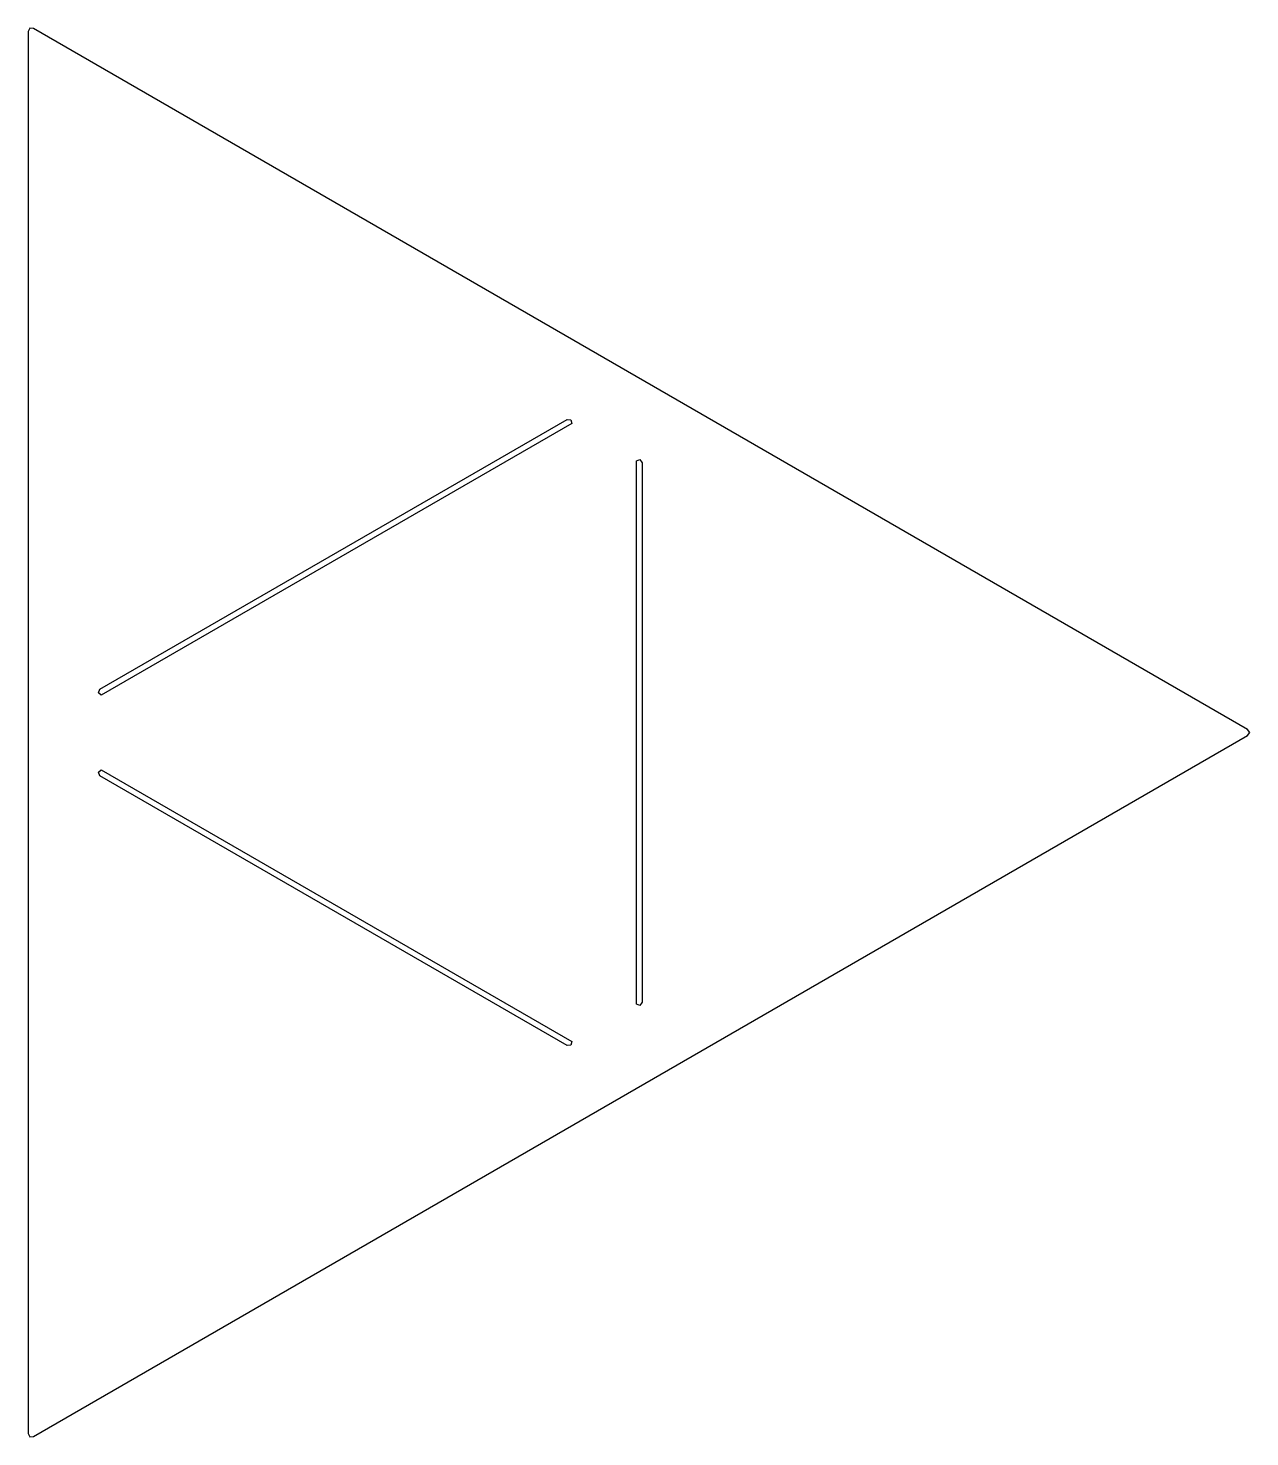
# Model space of a CAD drawing. Header units: metres. Extents: x -126 to 251, y -217 to 217.
import ezdxf

# ---------------------------------------------------------------- set-up
doc = ezdxf.new("R2010")
doc.units = ezdxf.units.M

msp = doc.modelspace()

# ---------------------------------------------------------------- linework, layer by layer
for p, q in [((-125.5, 217.372), (-125.978, 216.298)), ((-125.978, 216.298), (-125.978, -216.298)), ((-124.331, 217.249), (-125.5, 217.372)), ((250.309, 0.95105), (-124.331, 217.249)), ((-103.849, 13.366), (40.3494, 96.6192)), ((40.3494, 96.6192), (41.5185, 96.4963)), ((41.5185, 96.4963), (41.7629, 95.3464)), ((41.7629, 95.3464), (-103.454, 11.5055)), ((61.691, 83.841), (62.809, 84.2042)), ((61.691, -83.841), (61.691, 83.841)), ((62.809, 84.2042), (63.5, 83.2532)), ((63.5, 83.2532), (63.5, -83.2532)), ((-104.328, 12.2921), (-103.849, 13.366)), ((-103.454, 11.5055), (-104.328, 12.2921)), ((251, 0), (250.309, 0.95105)), ((250.309, -0.95105), (251, 0)), ((-124.331, -217.249), (250.309, -0.95105)), ((-104.328, -12.2921), (-103.454, -11.5055)), ((-103.849, -13.366), (-104.328, -12.2921)), ((-103.454, -11.5055), (41.7629, -95.3464)), ((40.3494, -96.6192), (-103.849, -13.366)), ((62.809, -84.2042), (61.691, -83.841)), ((63.5, -83.2532), (62.809, -84.2042)), ((41.7629, -95.3464), (41.5185, -96.4963)), ((41.5185, -96.4963), (40.3494, -96.6192)), ((-125.978, -216.298), (-125.5, -217.372)), ((-125.5, -217.372), (-124.331, -217.249))]:
    msp.add_line(p, q)

doc.saveas('drawing.dxf')
